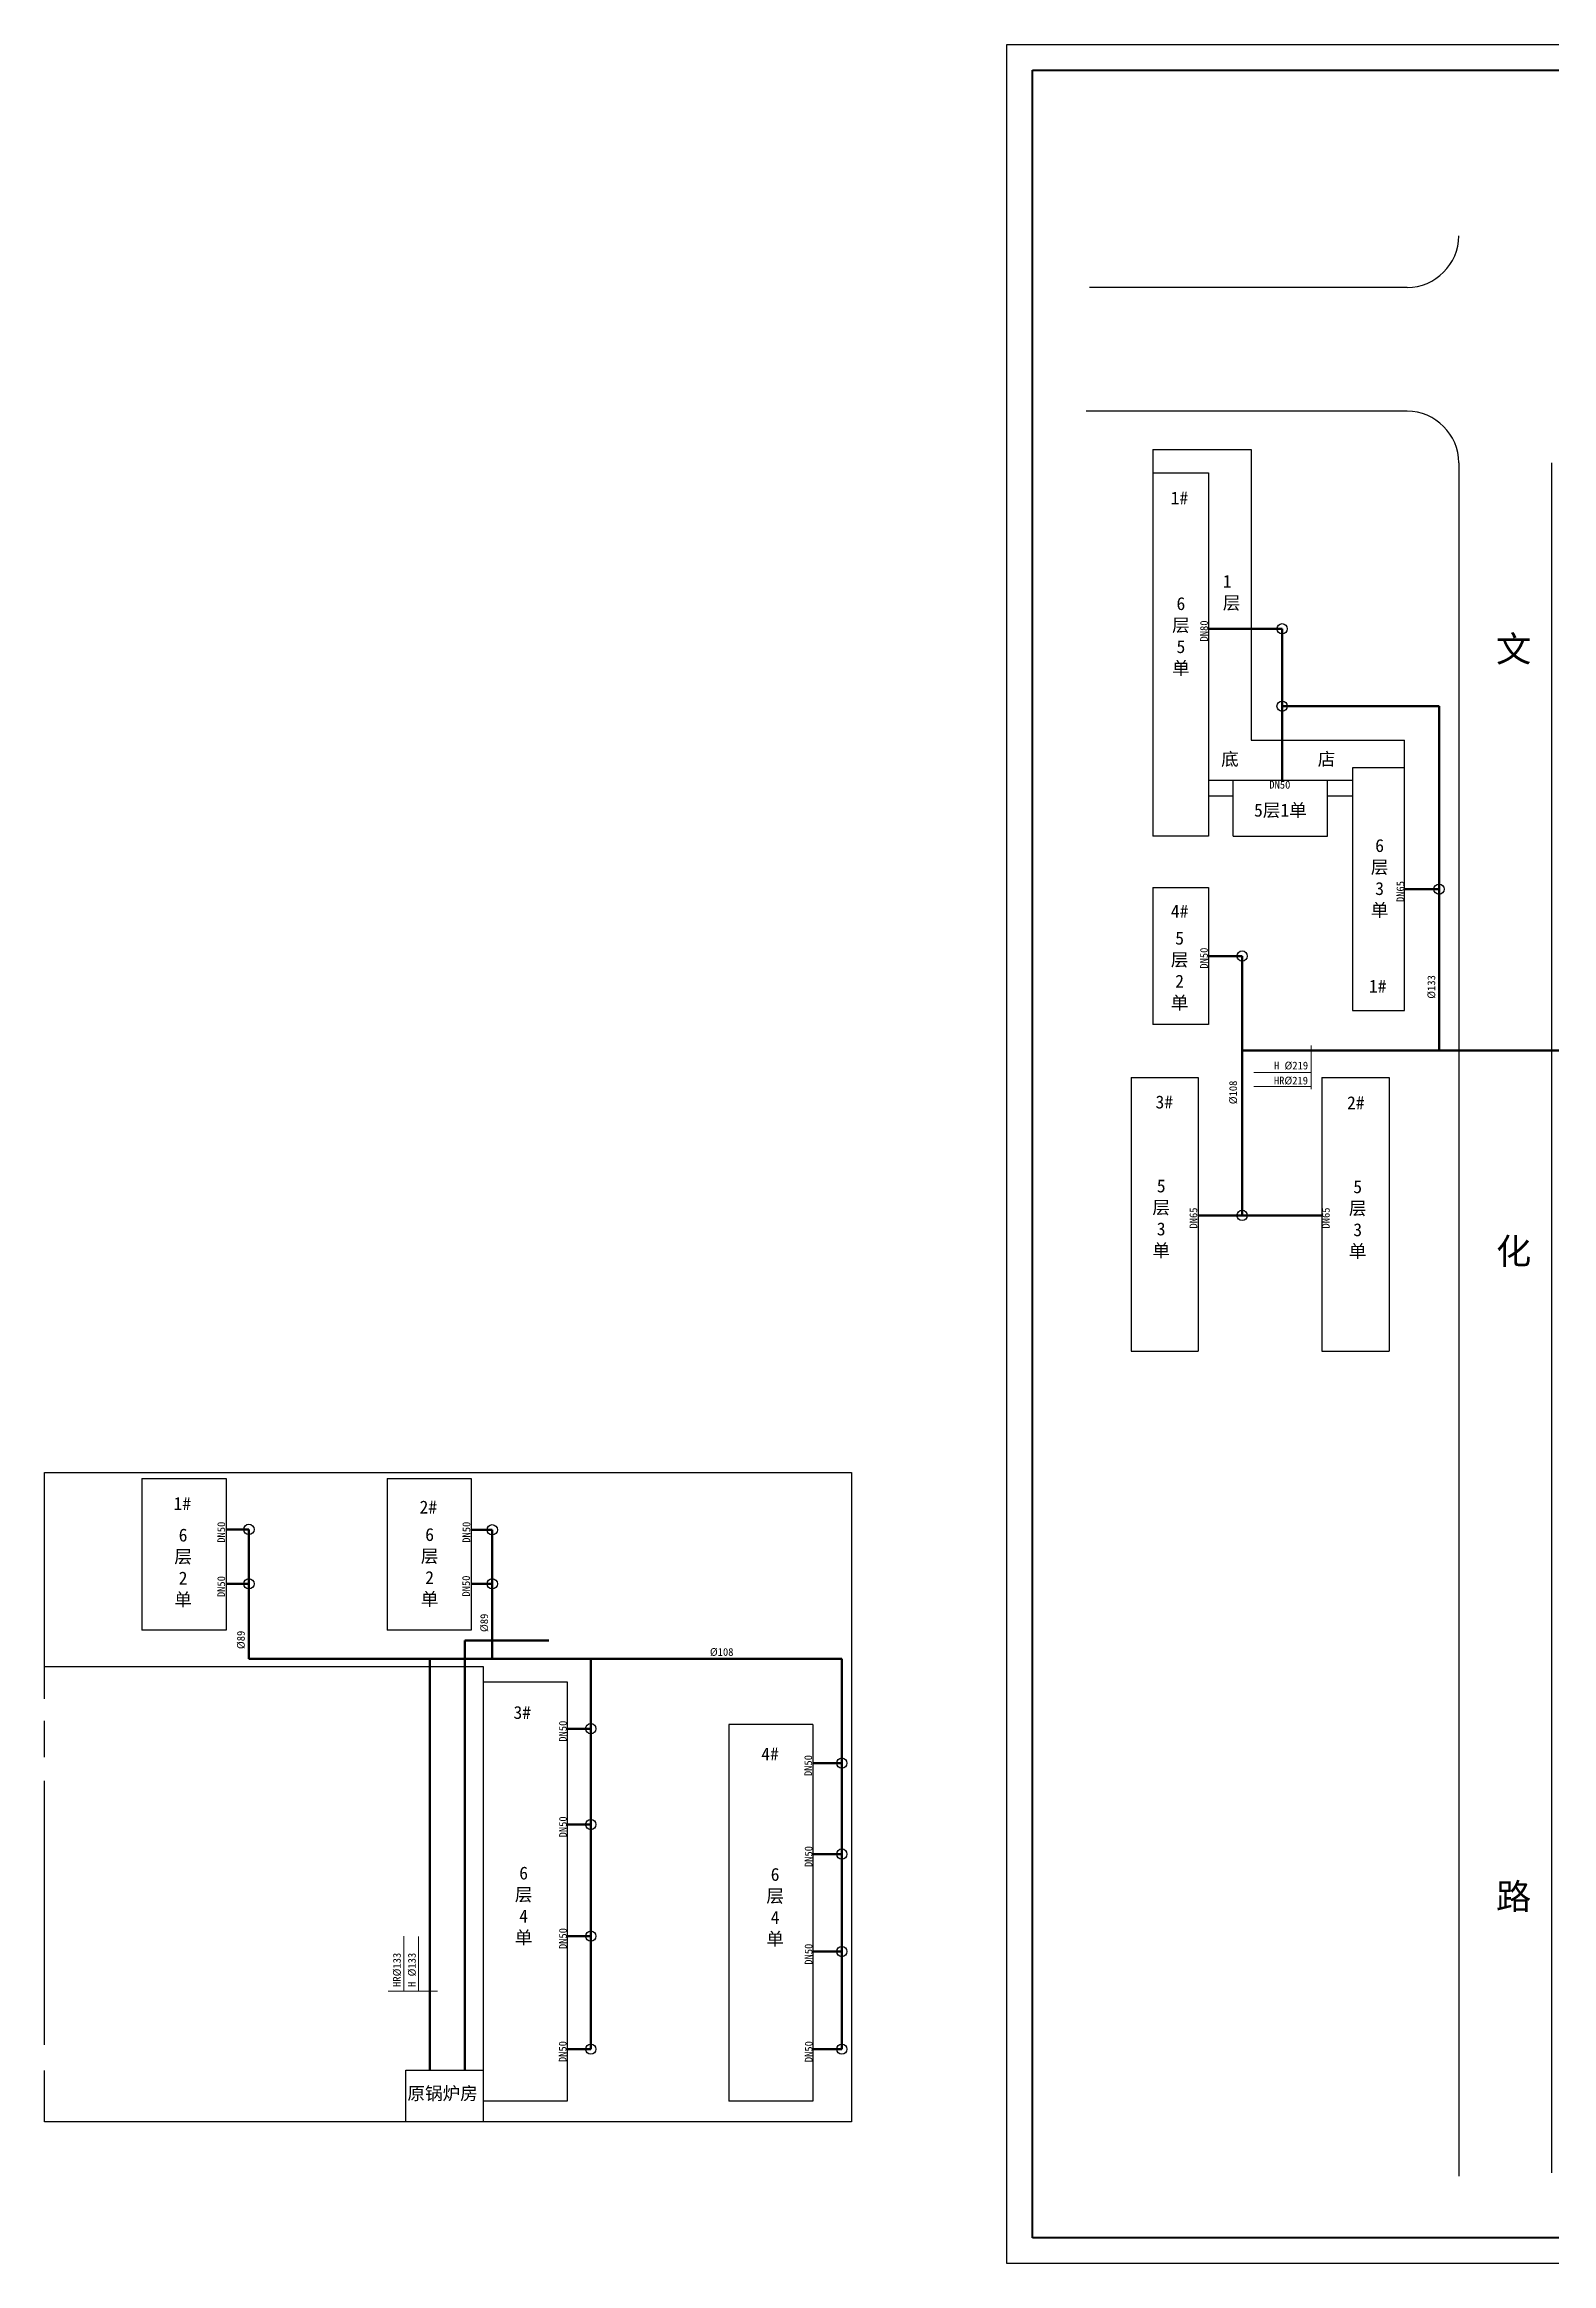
# Model space of a CAD drawing. Header units: millimetres. Extents: x 524 to 1314, y 285 to 715.
# Drawn here: x 523.7 to 815.7, y 285.3 to 715.3 of the extents above; entities that cross this region are included whole.
import ezdxf

# ---------------------------------------------------------------- set-up
doc = ezdxf.new("R2010")
doc.units = ezdxf.units.MM
doc.layers.add('围栏', color=3, linetype='Continuous')
doc.layers.add('边线', color=1, linetype='Continuous')
doc.layers.add('标注', color=7, linetype='Continuous', lineweight=18)
doc.layers.add('管道', color=7, linetype='Continuous', lineweight=50)

msp = doc.modelspace()

# ---------------------------------------------------------------- linework, layer by layer
at = {"lineweight": 40}
for p, q in [((715.18, 290.35), (715.18, 710.35)), ((715.18, 710.35), (1309.18, 710.35)), ((1309.18, 290.35), (715.18, 290.35))]:
    msp.add_line(p, q, dxfattribs=at)
for p, q in [((787.74, 668.26), (726.17, 668.26)), ((787.74, 644.26), (725.53, 644.26)), ((738.44, 636.86), (757.54, 636.86)), ((738.44, 636.86), (738.44, 632.36)), ((757.54, 636.86), (757.54, 580.56)), ((738.44, 632.36), (738.44, 561.96)), ((738.44, 632.36), (749.24, 632.36)), ((749.24, 632.36), (749.24, 561.96)), ((797.74, 634.26), (797.74, 302.32)), ((815.74, 634.26), (815.74, 302.94)), ((757.54, 580.56), (787.24, 580.56)), ((787.24, 575.16), (787.24, 580.56)), ((749.24, 572.76), (777.14, 572.76)), ((754.04, 561.96), (754.04, 572.76)), ((772.34, 561.96), (772.34, 572.76)), ((787.24, 575.16), (777.14, 575.16)), ((777.14, 575.16), (777.14, 528.16)), ((787.24, 528.16), (787.24, 575.16)), ((749.24, 569.76), (754.04, 569.76)), ((772.34, 569.76), (777.14, 569.76)), ((749.24, 561.96), (738.44, 561.96)), ((754.04, 561.96), (772.34, 561.96)), ((738.44, 551.96), (738.44, 525.46)), ((738.44, 551.96), (749.24, 551.96)), ((749.24, 551.96), (749.24, 525.46)), ((749.24, 525.46), (738.44, 525.46)), ((777.14, 528.16), (787.24, 528.16)), ((734.24, 515.16), (734.24, 462.16)), ((734.24, 515.16), (747.24, 515.16)), ((747.24, 515.16), (747.24, 462.16)), ((771.24, 515.16), (784.24, 515.16)), ((771.24, 515.16), (771.24, 462.16)), ((784.24, 515.16), (784.24, 462.16)), ((734.24, 462.16), (747.24, 462.16)), ((771.24, 462.16), (784.24, 462.16)), ((542.6, 437.46), (558.9, 437.46)), ((542.6, 437.46), (542.6, 408.06)), ((558.9, 437.46), (558.9, 408.06)), ((590.1, 437.46), (590.1, 408.06)), ((590.1, 437.46), (606.4, 437.46)), ((606.4, 437.46), (606.4, 408.06)), ((558.9, 408.06), (542.6, 408.06)), ((606.4, 408.06), (590.1, 408.06)), ((608.7, 398.06), (625, 398.06)), ((608.7, 398.06), (608.7, 316.34)), ((625, 398.06), (625, 316.81)), ((656.3, 389.81), (656.3, 316.81)), ((672.6, 389.81), (656.3, 389.81)), ((672.6, 389.81), (672.6, 316.81)), ((593.7, 312.81), (593.7, 322.81)), ((593.7, 322.81), (608.7, 322.81)), ((625, 316.81), (608.7, 316.81)), ((672.6, 316.81), (656.3, 316.81)), ((608.7, 312.81), (593.7, 312.81))]:
    msp.add_line(p, q)
for centre in [(763.52, 602.12), (763.52, 587.11), (793.92, 551.66), (755.77, 538.71), (755.77, 488.46), (563.34, 427.61), (610.48, 427.53), (563.34, 417.07), (610.48, 417.07), (629.57, 389), (678.21, 382.33), (629.57, 370.42), (678.21, 364.71), (629.57, 348.8), (678.21, 345.81), (629.57, 326.9), (678.21, 326.9)]:
    msp.add_circle(centre, 1)
for centre, start, end in [((787.74, 678.26), 270, 0), ((787.74, 634.26), 0, 90)]:
    msp.add_arc(centre, 10, start, end)
at = {"layer": '围栏'}
for p, q in [((523.7, 438.61), (680.1, 438.61)), ((523.7, 394.76), (523.7, 438.61)), ((680.1, 438.61), (680.1, 312.81)), ((523.7, 401.06), (608.7, 401.06)), ((608.7, 401.06), (608.7, 312.81)), ((523.7, 383.48), (523.7, 390.52)), ((523.7, 327.71), (523.7, 378.92)), ((523.7, 312.81), (523.7, 322.75)), ((680.1, 312.81), (523.7, 312.81))]:
    msp.add_line(p, q, dxfattribs=at)
at = {"layer": '标注'}
for p, q in [((769.15, 512.92), (769.15, 521.36)), ((769.15, 516.12), (758.05, 516.12)), ((769.15, 513.41), (758.05, 513.41)), ((593.37, 338.16), (593.37, 348.82)), ((596.17, 338.16), (596.17, 348.73)), ((599.89, 338.16), (590.29, 338.16))]:
    msp.add_line(p, q, dxfattribs=at)
at = {"layer": '管道'}
for p, q in [((763.52, 602.12), (749.24, 602.12)), ((763.52, 587.11), (763.52, 602.12)), ((793.92, 587.11), (763.52, 587.11)), ((763.52, 587.11), (763.52, 572.76)), ((793.92, 520.4), (793.92, 587.11)), ((787.24, 551.66), (793.92, 551.66)), ((755.77, 538.71), (749.24, 538.71)), ((755.77, 520.4), (755.77, 538.71)), ((958.66, 520.4), (755.77, 520.4)), ((755.77, 520.4), (755.77, 488.46)), ((755.77, 488.46), (747.24, 488.46)), ((755.77, 488.46), (771.24, 488.46)), ((563.34, 427.61), (558.9, 427.61)), ((563.34, 402.53), (563.34, 427.61)), ((610.48, 427.53), (606.4, 427.53)), ((610.48, 402.53), (610.48, 427.53)), ((563.34, 417.07), (558.9, 417.07)), ((610.48, 417.07), (606.4, 417.07)), ((621.43, 406.08), (605.15, 406.08)), ((605.15, 406.08), (605.15, 322.81)), ((598.41, 402.53), (563.34, 402.53)), ((598.41, 322.81), (598.41, 402.53)), ((598.41, 402.53), (610.48, 402.53)), ((610.48, 402.53), (629.57, 402.53)), ((629.57, 402.53), (629.57, 326.9)), ((629.57, 402.53), (678.21, 402.53)), ((678.21, 402.53), (678.21, 326.9)), ((629.57, 389), (625, 389)), ((672.6, 382.33), (678.21, 382.33)), ((629.57, 370.42), (625, 370.42)), ((678.21, 364.71), (672.6, 364.71)), ((629.57, 348.8), (625, 348.8)), ((678.21, 345.81), (672.6, 345.81)), ((629.57, 326.9), (625, 326.9)), ((678.21, 326.9), (672.6, 326.9))]:
    msp.add_line(p, q, dxfattribs=at)
at = {"layer": '边线'}
for p, q in [((710.18, 715.35), (1314.18, 715.35)), ((710.18, 285.35), (710.18, 715.35)), ((1314.18, 285.35), (710.18, 285.35))]:
    msp.add_line(p, q, dxfattribs=at)

# ---------------------------------------------------------------- texts
at = {"layer": '标注'}
for s, insert, char_height, width, attachment_point in [('1#', (741.93, 628.7), 2.5, 6.8406, 1), ('1{\\fSimSun|b0|i0|c134|p54;层}', (752.03, 612.56), 2.5, 0.8714, 1), ('6{\\fSimSun|b0|i0|c134|p54;\\P层\\P}5{\\fSimSun|b0|i0|c134|p54;\\P单}', (743.91, 600.61), 2.5, 13.0497, 5), ('{\\fSimSun|b0|i0|c134|p54;文\\P\\P\\P\\P\\P\\P\\P\\P\\P\\P\\P\\P\\P\\P化\\P\\P\\P\\P\\P\\P\\P\\P\\P\\P\\P\\P\\P\\P\\P路}', (804.97, 600.71), 5, 5.1847, 1), ('{\\fSimSun|b0|i0|c134|p54;底         店}', (751.7, 578.12), 2.5, 23.5999, 1), ('DN50', (761.04, 572.65), 1.5, 5.7342, 1), ('5{\\fSimSun|b0|i0|c134|p54;层}1{\\fSimSun|b0|i0|c134|p54;单}', (763.19, 566.82), 2.5, 13.0497, 5), ('6{\\fSimSun|b0|i0|c134|p54;\\P层\\P}3{\\fSimSun|b0|i0|c134|p54;\\P单}', (782.41, 553.73), 2.5, 13.0497, 5), ('4#', (741.96, 548.64), 2.5, 6.8406, 1), ('5{\\fSimSun|b0|i0|c134|p54;\\P层\\P}2{\\fSimSun|b0|i0|c134|p54;\\P单}', (743.66, 535.78), 2.5, 13.0497, 5), ('1#', (780.34, 534.12), 2.5, 6.8406, 1), ('H %%C219', (768.56, 518.24), 1.5, 13.5629, 3), ('HR%%C219', (768.54, 515.33), 1.5, 13.5393, 3), ('3#', (738.99, 511.67), 2.5, 6.8406, 1), ('2#', (776.1, 511.53), 2.5, 6.8406, 1), ('5{\\fSimSun|b0|i0|c134|p54;\\P层\\P}3{\\fSimSun|b0|i0|c134|p54;\\P单}', (740.09, 487.78), 2.5, 13.0497, 5), ('5{\\fSimSun|b0|i0|c134|p54;\\P层\\P}3{\\fSimSun|b0|i0|c134|p54;\\P单}', (778.16, 487.62), 2.5, 13.0497, 5), ('1#', (548.72, 433.87), 2.5, 6.8406, 1), ('2#', (596.39, 433.19), 2.5, 6.8406, 1), ('6{\\fSimSun|b0|i0|c134|p54;\\P层\\P}2{\\fSimSun|b0|i0|c134|p54;\\P单}', (550.57, 420.13), 2.5, 13.0497, 5), ('6{\\fSimSun|b0|i0|c134|p54;\\P层\\P}2{\\fSimSun|b0|i0|c134|p54;\\P单}', (598.34, 420.23), 2.5, 13.0497, 5), ('%%C108', (652.64, 404.61), 1.5, 14.9469, 1), ('3#', (614.59, 393.39), 2.5, 6.8406, 1), ('4#', (662.6, 385.34), 2.5, 6.8406, 1), ('6{\\fSimSun|b0|i0|c134|p54;\\P层\\P}4{\\fSimSun|b0|i0|c134|p54;\\P单}', (616.56, 354.64), 2.5, 13.0497, 5), ('6{\\fSimSun|b0|i0|c134|p54;\\P层\\P}4{\\fSimSun|b0|i0|c134|p54;\\P单}', (665.28, 354.38), 2.5, 13.0497, 5), ('{\\fSimSun|b0|i0|c134|p54;原锅炉房}', (594.04, 319.59), 2.5, 15.5945, 1)]:
    msp.add_mtext(s, dxfattribs=dict(at, insert=insert, char_height=char_height, width=width, attachment_point=attachment_point))
at = {"layer": '标注', "char_height": 1.5, "attachment_point": 1, "rotation": 90}
for s, insert, width in [('DN80', (747.64, 599.65), 13.3668), ('DN65', (785.68, 549.16), 13.3668), ('DN50', (747.63, 536.26), 13.3668), ('%%C133', (791.68, 530.43), 17.6367), ('%%C108', (753.27, 509.99), 17.6367), ('DN65', (745.58, 485.9), 13.3668), ('DN65', (771.24, 485.9), 13.3668), ('DN50', (557.21, 425.02), 13.1033), ('DN50', (604.71, 425.02), 12.6316), ('DN50', (557.21, 414.49), 12.7031), ('DN50', (604.65, 414.59), 13.482), ('%%C89', (608.16, 407.73), 17.6367), ('%%C89', (561.02, 404.42), 17.6367), ('DN50', (623.4, 386.47), 12.7881), ('DN50', (670.94, 379.81), 12.3371), ('DN50', (623.43, 367.93), 12.6894), ('DN50', (671.01, 362.18), 13.1406), ('DN50', (623.42, 346.29), 12.2987), ('HR%%C133', (591.25, 338.96), 12.7309), ('H %%C133', (594.15, 338.96), 12.7309), ('DN50', (671.01, 343.26), 13.0558), ('DN50', (623.37, 324.39), 13.1732), ('DN50', (671.04, 324.38), 12.8934)]:
    msp.add_mtext(s, dxfattribs=dict(at, insert=insert, width=width))

doc.saveas('drawing.dxf')
